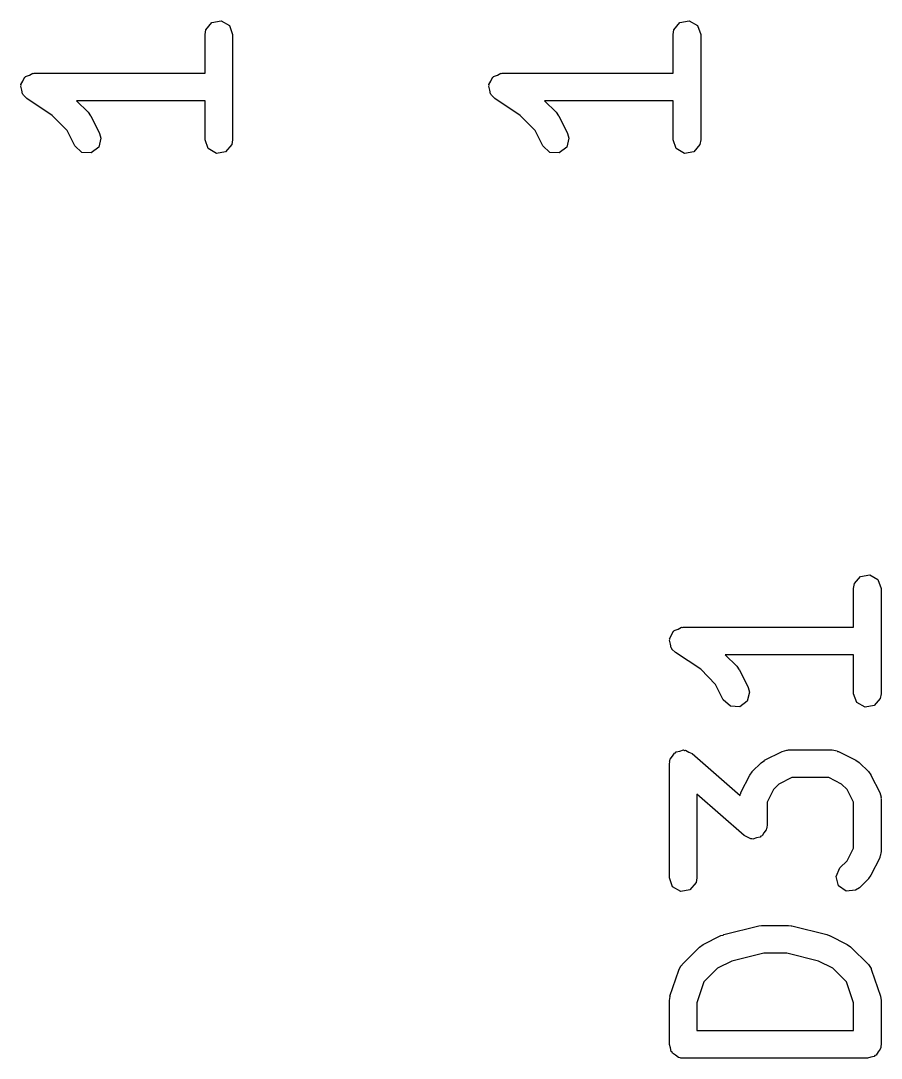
# Model space of a CAD drawing. Extents: x 43 to 269, y -130 to -26.
# Drawn here: x 146.01 to 150.68, y -107.21 to -101.57 of the extents above; entities that cross this region are included whole.
import ezdxf

# ---------------------------------------------------------------- set-up
doc = ezdxf.new("R2010")
doc.units = 0
doc.layers.add('BLACK', color=7, linetype='CONTINUOUS')

msp = doc.modelspace()

# ---------------------------------------------------------------- linework, layer by layer
at = {"layer": 'BLACK', "linetype": 'CONTINUOUS'}
for p, q in [((147.018, -101.623), (147.051, -101.583)), ((147.051, -101.583), (147.102, -101.574)), ((147.102, -101.574), (147.146, -101.6)), ((147.146, -101.6), (147.164, -101.648)), ((149.558, -101.623), (149.591, -101.583)), ((149.591, -101.583), (149.642, -101.574)), ((149.642, -101.574), (149.686, -101.6)), ((149.686, -101.6), (149.704, -101.648)), ((147.014, -101.648), (147.018, -101.623)), ((147.014, -101.859), (147.014, -101.648)), ((147.164, -101.648), (147.164, -102.22)), ((149.554, -101.648), (149.558, -101.623)), ((149.554, -101.859), (149.554, -101.648)), ((149.704, -101.648), (149.704, -102.22)), ((146.026, -101.902), (146.034, -101.882)), ((146.034, -101.882), (146.038, -101.88)), ((146.038, -101.88), (146.04, -101.877)), ((146.04, -101.877), (146.061, -101.869)), ((146.061, -101.869), (146.08, -101.859)), ((146.08, -101.859), (146.085, -101.86)), ((146.085, -101.86), (146.089, -101.859)), ((146.089, -101.859), (147.014, -101.859)), ((148.566, -101.902), (148.574, -101.882)), ((148.574, -101.882), (148.578, -101.88)), ((148.578, -101.88), (148.58, -101.877)), ((148.58, -101.877), (148.601, -101.869)), ((148.601, -101.869), (148.62, -101.859)), ((148.62, -101.859), (148.625, -101.86)), ((148.625, -101.86), (148.629, -101.859)), ((148.629, -101.859), (149.554, -101.859)), ((146.014, -101.929), (146.016, -101.925)), ((146.02, -101.95), (146.014, -101.929)), ((146.015, -101.921), (146.026, -101.902)), ((146.016, -101.925), (146.015, -101.921)), ((146.024, -101.971), (146.02, -101.95)), ((148.554, -101.929), (148.556, -101.925)), ((148.56, -101.95), (148.554, -101.929)), ((148.555, -101.921), (148.566, -101.902)), ((148.556, -101.925), (148.555, -101.921)), ((148.564, -101.971), (148.56, -101.95)), ((146.027, -101.974), (146.024, -101.971)), ((146.028, -101.978), (146.027, -101.974)), ((146.047, -101.996), (146.028, -101.978)), ((146.184, -102.088), (146.047, -101.996)), ((147.014, -102.009), (146.317, -102.009)), ((146.317, -102.009), (146.38, -102.071)), ((147.014, -102.22), (147.014, -102.009)), ((148.567, -101.974), (148.564, -101.971)), ((148.568, -101.978), (148.567, -101.974)), ((148.587, -101.996), (148.568, -101.978)), ((148.724, -102.088), (148.587, -101.996)), ((149.554, -102.009), (148.857, -102.009)), ((148.857, -102.009), (148.92, -102.071)), ((149.554, -102.22), (149.554, -102.009)), ((146.265, -102.169), (146.184, -102.088)), ((146.38, -102.071), (146.393, -102.09)), ((146.393, -102.09), (146.394, -102.091)), ((146.394, -102.091), (146.441, -102.186)), ((148.805, -102.169), (148.724, -102.088)), ((148.92, -102.071), (148.933, -102.09)), ((148.933, -102.09), (148.934, -102.091)), ((148.934, -102.091), (148.981, -102.186)), ((146.307, -102.253), (146.265, -102.169)), ((148.847, -102.253), (148.805, -102.169)), ((146.449, -102.211), (146.437, -102.261)), ((146.441, -102.186), (146.449, -102.211)), ((147.031, -102.268), (147.014, -102.22)), ((147.164, -102.22), (147.159, -102.245)), ((148.989, -102.211), (148.977, -102.261)), ((148.981, -102.186), (148.989, -102.211)), ((149.571, -102.268), (149.554, -102.22)), ((149.704, -102.22), (149.699, -102.245)), ((146.345, -102.289), (146.307, -102.253)), ((146.396, -102.292), (146.345, -102.289)), ((146.437, -102.261), (146.396, -102.292)), ((147.076, -102.294), (147.031, -102.268)), ((147.126, -102.285), (147.076, -102.294)), ((147.159, -102.245), (147.126, -102.285)), ((148.885, -102.289), (148.847, -102.253)), ((148.936, -102.292), (148.885, -102.289)), ((148.977, -102.261), (148.936, -102.292)), ((149.616, -102.294), (149.571, -102.268)), ((149.666, -102.285), (149.616, -102.294)), ((149.699, -102.245), (149.666, -102.285)), ((150.538, -104.63), (150.571, -104.591)), ((150.571, -104.591), (150.622, -104.582)), ((150.622, -104.582), (150.666, -104.608)), ((150.534, -104.656), (150.538, -104.63)), ((150.534, -104.867), (150.534, -104.656)), ((150.666, -104.608), (150.684, -104.656)), ((150.684, -104.656), (150.684, -105.228)), ((149.558, -104.888), (149.56, -104.884)), ((149.56, -104.884), (149.581, -104.877)), ((149.581, -104.877), (149.6, -104.867)), ((149.6, -104.867), (149.605, -104.868)), ((149.605, -104.868), (149.609, -104.867)), ((149.609, -104.867), (150.534, -104.867)), ((149.534, -104.937), (149.536, -104.933)), ((149.54, -104.958), (149.534, -104.937)), ((149.535, -104.929), (149.546, -104.91)), ((149.536, -104.933), (149.535, -104.929)), ((149.546, -104.91), (149.554, -104.89)), ((149.554, -104.89), (149.558, -104.888)), ((149.544, -104.979), (149.54, -104.958)), ((149.547, -104.982), (149.544, -104.979)), ((149.548, -104.986), (149.547, -104.982)), ((149.567, -105.004), (149.548, -104.986)), ((149.704, -105.095), (149.567, -105.004)), ((150.534, -105.017), (149.837, -105.017)), ((149.837, -105.017), (149.9, -105.079)), ((150.534, -105.228), (150.534, -105.017)), ((149.785, -105.177), (149.704, -105.095)), ((149.9, -105.079), (149.913, -105.098)), ((149.913, -105.098), (149.914, -105.099)), ((149.914, -105.099), (149.961, -105.194)), ((149.827, -105.261), (149.785, -105.177)), ((149.969, -105.219), (149.957, -105.269)), ((149.961, -105.194), (149.969, -105.219)), ((149.865, -105.296), (149.827, -105.261)), ((149.957, -105.269), (149.916, -105.299)), ((150.551, -105.276), (150.534, -105.228)), ((150.596, -105.301), (150.551, -105.276)), ((150.679, -105.253), (150.646, -105.292)), ((150.684, -105.228), (150.679, -105.253)), ((149.916, -105.299), (149.865, -105.296)), ((150.646, -105.292), (150.596, -105.301)), ((149.551, -105.567), (149.562, -105.55)), ((149.562, -105.55), (149.567, -105.548)), ((149.567, -105.548), (149.571, -105.544)), ((149.571, -105.544), (149.591, -105.54)), ((149.591, -105.54), (149.61, -105.533)), ((149.61, -105.533), (149.616, -105.536)), ((149.616, -105.536), (149.622, -105.535)), ((149.622, -105.535), (149.639, -105.545)), ((149.639, -105.545), (149.658, -105.552)), ((149.658, -105.552), (149.918, -105.78)), ((150.051, -105.589), (150.147, -105.541)), ((150.147, -105.541), (150.171, -105.534)), ((150.171, -105.534), (150.176, -105.535)), ((150.176, -105.535), (150.18, -105.533)), ((150.18, -105.533), (150.418, -105.533)), ((150.418, -105.533), (150.444, -105.538)), ((150.444, -105.538), (150.447, -105.541)), ((150.447, -105.541), (150.452, -105.541)), ((150.452, -105.541), (150.547, -105.589)), ((149.534, -105.608), (149.536, -105.597)), ((149.534, -106.228), (149.534, -105.608)), ((149.535, -105.594), (149.537, -105.591)), ((149.536, -105.597), (149.535, -105.594)), ((149.537, -105.591), (149.538, -105.583)), ((149.538, -105.583), (149.551, -105.567)), ((149.984, -105.651), (150.032, -105.603)), ((150.032, -105.603), (150.05, -105.59)), ((150.05, -105.59), (150.051, -105.589)), ((150.547, -105.589), (150.565, -105.602)), ((150.565, -105.602), (150.566, -105.603)), ((150.566, -105.603), (150.614, -105.651)), ((149.922, -105.765), (149.97, -105.67)), ((149.97, -105.67), (149.983, -105.652)), ((149.983, -105.652), (149.984, -105.651)), ((150.614, -105.651), (150.627, -105.669)), ((150.627, -105.669), (150.628, -105.67)), ((150.628, -105.67), (150.676, -105.765)), ((150.129, -105.718), (150.099, -105.748)), ((150.198, -105.683), (150.129, -105.718)), ((150.4, -105.683), (150.198, -105.683)), ((150.469, -105.718), (150.4, -105.683)), ((150.499, -105.748), (150.469, -105.718)), ((149.94, -105.998), (149.684, -105.774)), ((149.684, -105.774), (149.684, -106.228)), ((149.918, -105.78), (149.919, -105.773)), ((149.919, -105.773), (149.922, -105.77)), ((149.922, -105.77), (149.922, -105.765)), ((150.099, -105.748), (150.065, -105.817)), ((150.534, -105.817), (150.499, -105.748)), ((150.676, -105.765), (150.683, -105.79)), ((150.065, -105.817), (150.065, -105.942)), ((150.534, -106.067), (150.534, -105.817)), ((150.683, -105.79), (150.682, -105.795)), ((150.682, -105.795), (150.684, -105.799)), ((150.684, -105.799), (150.684, -106.085)), ((150.063, -105.956), (150.062, -105.959)), ((150.065, -105.942), (150.063, -105.953)), ((150.063, -105.953), (150.063, -105.956)), ((149.959, -106.006), (149.94, -105.998)), ((149.977, -106.016), (149.959, -106.006)), ((150.007, -106.01), (149.988, -106.017)), ((150.027, -106.007), (150.007, -106.01)), ((150.031, -106.002), (150.027, -106.007)), ((150.037, -106), (150.031, -106.002)), ((150.047, -105.983), (150.037, -106)), ((150.06, -105.967), (150.047, -105.983)), ((150.062, -105.959), (150.06, -105.967)), ((149.982, -106.015), (149.977, -106.016)), ((149.988, -106.017), (149.982, -106.015)), ((150.499, -106.135), (150.534, -106.067)), ((150.676, -106.118), (150.628, -106.213)), ((150.679, -106.11), (150.676, -106.114)), ((150.676, -106.114), (150.676, -106.118)), ((150.684, -106.085), (150.679, -106.11)), ((150.439, -106.221), (150.46, -106.174)), ((150.46, -106.174), (150.499, -106.135)), ((149.551, -106.276), (149.534, -106.228)), ((149.684, -106.228), (149.679, -106.253)), ((150.452, -106.271), (150.439, -106.221)), ((150.614, -106.233), (150.566, -106.281)), ((150.615, -106.231), (150.614, -106.233)), ((150.628, -106.213), (150.615, -106.231)), ((149.596, -106.301), (149.551, -106.276)), ((149.646, -106.292), (149.596, -106.301)), ((149.679, -106.253), (149.646, -106.292)), ((150.494, -106.3), (150.452, -106.271)), ((150.566, -106.281), (150.545, -106.295)), ((150.545, -106.295), (150.494, -106.3)), ((149.829, -106.536), (150.019, -106.488)), ((150.019, -106.488), (150.034, -106.487)), ((150.034, -106.487), (150.037, -106.486)), ((150.037, -106.486), (150.18, -106.486)), ((150.18, -106.486), (150.195, -106.488)), ((150.195, -106.488), (150.198, -106.488)), ((150.198, -106.488), (150.389, -106.536)), ((149.718, -106.589), (149.813, -106.541)), ((149.813, -106.541), (149.826, -106.538)), ((149.826, -106.538), (149.829, -106.536)), ((150.389, -106.536), (150.401, -106.541)), ((150.401, -106.541), (150.404, -106.541)), ((150.404, -106.541), (150.499, -106.589)), ((149.603, -106.698), (149.698, -106.603)), ((149.698, -106.603), (149.717, -106.59)), ((149.717, -106.59), (149.718, -106.589)), ((150.499, -106.589), (150.517, -106.602)), ((150.517, -106.602), (150.519, -106.603)), ((150.519, -106.603), (150.614, -106.698)), ((149.873, -106.679), (149.796, -106.718)), ((150.046, -106.636), (149.873, -106.679)), ((150.171, -106.636), (150.046, -106.636)), ((150.344, -106.679), (150.171, -106.636)), ((150.421, -106.718), (150.344, -106.679)), ((149.537, -106.87), (149.585, -106.728)), ((149.585, -106.728), (149.597, -106.705)), ((149.597, -106.705), (149.601, -106.702)), ((149.601, -106.702), (149.603, -106.698)), ((149.796, -106.718), (149.722, -106.792)), ((150.495, -106.792), (150.421, -106.718)), ((150.614, -106.698), (150.629, -106.72)), ((150.629, -106.72), (150.629, -106.724)), ((150.629, -106.724), (150.632, -106.728)), ((150.632, -106.728), (150.68, -106.87)), ((149.722, -106.792), (149.684, -106.906)), ((150.534, -106.906), (150.495, -106.792)), ((149.534, -106.894), (149.538, -106.872)), ((149.534, -107.132), (149.534, -106.894)), ((149.538, -106.872), (149.537, -106.87)), ((149.684, -106.906), (149.684, -107.057)), ((150.534, -107.057), (150.534, -106.906)), ((150.68, -106.87), (150.683, -106.893)), ((150.683, -106.893), (150.684, -106.894)), ((150.684, -106.894), (150.684, -107.132)), ((149.684, -107.057), (150.534, -107.057)), ((149.54, -107.151), (149.534, -107.132)), ((150.684, -107.132), (150.682, -107.142)), ((149.544, -107.17), (149.54, -107.151)), ((149.549, -107.174), (149.544, -107.17)), ((149.551, -107.18), (149.549, -107.174)), ((149.568, -107.19), (149.551, -107.18)), ((149.583, -107.203), (149.568, -107.19)), ((150.65, -107.192), (150.646, -107.197)), ((150.657, -107.19), (150.65, -107.192)), ((150.667, -107.173), (150.657, -107.19)), ((150.679, -107.158), (150.667, -107.173)), ((150.681, -107.148), (150.679, -107.158)), ((150.682, -107.145), (150.681, -107.148)), ((150.682, -107.142), (150.682, -107.145)), ((149.593, -107.204), (149.583, -107.203)), ((149.596, -107.206), (149.593, -107.204)), ((149.599, -107.206), (149.596, -107.206)), ((149.609, -107.207), (149.599, -107.206)), ((150.609, -107.207), (149.609, -107.207)), ((150.627, -107.201), (150.609, -107.207)), ((150.646, -107.197), (150.627, -107.201))]:
    msp.add_line(p, q, dxfattribs=at)

doc.saveas('drawing.dxf')
